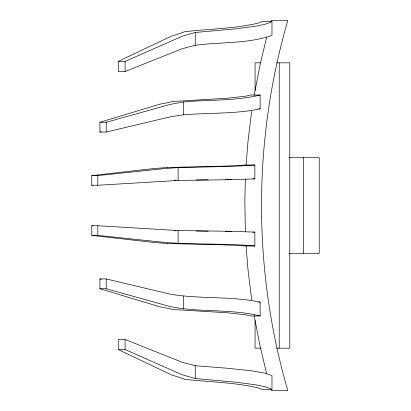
<?xml version="1.0" encoding="UTF-8"?>
<svg xmlns="http://www.w3.org/2000/svg" width="411" height="411" viewBox="0 0 411 411"><rect width="100%" height="100%" fill="white"/><g stroke="black" fill="none" stroke-linecap="round" stroke-linejoin="round"><path stroke-width="0.62" d="M245.362 179.078L244.838 201.724L245.362 231.922M246.081 165.237L247.997 141.333L251.686 111.14M254.168 95.409L259.855 65.842L266.611 37.391M270.859 21.711L271.183 20.55L287.787 20.55C252.786 140.608 252.786 270.392 287.787 390.45L271.183 390.45L270.859 389.289M271.969 21.511L270.114 22.528L265.003 24.259L256.485 26.068L236.423 28.755L195.246 32.479L182.196 36.245L125.072 61.429L118.27 61.429L118.27 71.519L125.072 71.519L182.196 48.709L195.246 45.297C220.615 41.871 247.556 43.987 271.969 35.367L271.969 21.511L262.136 21.511A53.117 8.616 0 0 1 257.168 23.365C233.34 28.749 208.711 28.95 184.518 31.719A212.446 34.452 0 0 1 171.68 35.993L118.27 61.429M260.137 95.033C235.149 101.142 208.88 99.534 183.414 101.974L170.365 104.358L106.223 122.262L99.94 122.262L99.94 132.059L106.223 132.059L170.365 116.822L183.414 114.797C208.906 112.706 234.989 114.104 260.137 108.884L260.137 95.033L250.304 95.033A52.464 5.43 0 0 1 245.367 96.2L226.857 98.26L172.687 101.491A210.062 21.737 0 0 1 159.848 104.199L99.94 122.262M99.94 132.059L101.173 131.741M254.846 165.017L233.895 166.311L178.122 167.631L165.073 168.525L97.818 175.595L91.766 175.595L91.766 185.263L97.818 185.263L178.122 180.45L233.895 179.653L254.846 178.867L254.846 165.017L245.013 165.017A52.094 2.04 0 0 1 240.096 165.453L221.57 166.229L167.395 167.447M91.766 175.595L154.557 168.469A208.696 8.169 0 0 0 167.385 167.447M91.766 185.263L93.035 185.176M231.532 179.396L225.305 179.53M174.187 180.249L176.042 180.224M196.263 179.967L208.048 179.812M260.857 62.826L255.067 62.826L255.067 90.399M276.582 62.826L289.791 62.826L289.791 348.174L276.582 348.174M258.909 108.884L260.137 108.884M289.359 157.562L319.234 157.562L319.234 253.438L289.359 253.438M253.001 178.867L254.846 178.867M167.385 243.553A208.696 8.169 0 0 0 154.541 242.531L91.766 235.405L91.766 225.737L97.818 225.737L178.122 230.55L233.895 231.347L254.846 232.133L254.846 245.984L245.013 245.984A52.094 2.04 0 0 0 240.096 245.547L221.57 244.771L167.395 243.553M253.001 232.133L254.846 232.133M91.766 235.405L97.818 235.405L165.073 242.475C194.942 244.735 225.007 243.225 254.846 245.984M99.94 278.941L106.223 278.941L170.365 294.178C199.993 299.265 230.648 295.915 260.137 302.116L260.137 315.967L250.304 315.967A52.464 5.43 0 0 0 245.367 314.8L226.857 312.74L172.687 309.509A210.062 21.737 0 0 0 159.848 306.801L99.94 288.738L99.94 278.941L101.173 279.259M99.94 288.738L106.223 288.738L170.365 306.642C199.885 312.607 230.812 308.707 260.137 315.967M258.909 302.116L260.137 302.116M125.072 339.481L118.27 339.481L118.27 349.571L171.68 375.007A212.446 34.452 0 0 1 184.518 379.281C208.711 382.05 233.34 382.251 257.163 387.635A53.117 8.616 0 0 1 262.136 389.489L271.969 389.489L271.969 375.633L265.023 373.152L250.936 370.712L227.119 368.225L195.246 365.703L182.196 362.291L125.072 339.481L125.072 349.571L182.196 374.755L195.246 378.521L236.423 382.245L256.485 384.932L265.003 386.741L270.114 388.472L271.969 389.489M260.857 348.174L255.067 348.174L255.067 320.601M118.27 349.571L125.072 349.571M174.187 230.751L176.042 230.776M196.263 231.033L208.048 231.188M225.305 231.47L231.532 231.604M91.766 225.737L93.035 225.824M266.611 373.609L259.855 345.158L254.168 315.591M251.686 299.86L247.997 269.667L246.081 245.763M303.38 157.562L303.38 253.438M279.223 62.826L279.223 348.174M195.246 32.479L195.246 45.297M195.246 365.703L195.246 378.521M183.414 101.974L183.414 114.797M183.414 296.203L183.414 309.026M178.122 167.631L178.122 180.45M178.122 230.55L178.122 243.369M125.072 61.429L125.072 71.519M106.223 122.262L106.223 132.059M106.223 278.941L106.223 288.738M97.818 175.595L97.818 185.263M97.818 225.737L97.818 235.405"/></g></svg>
